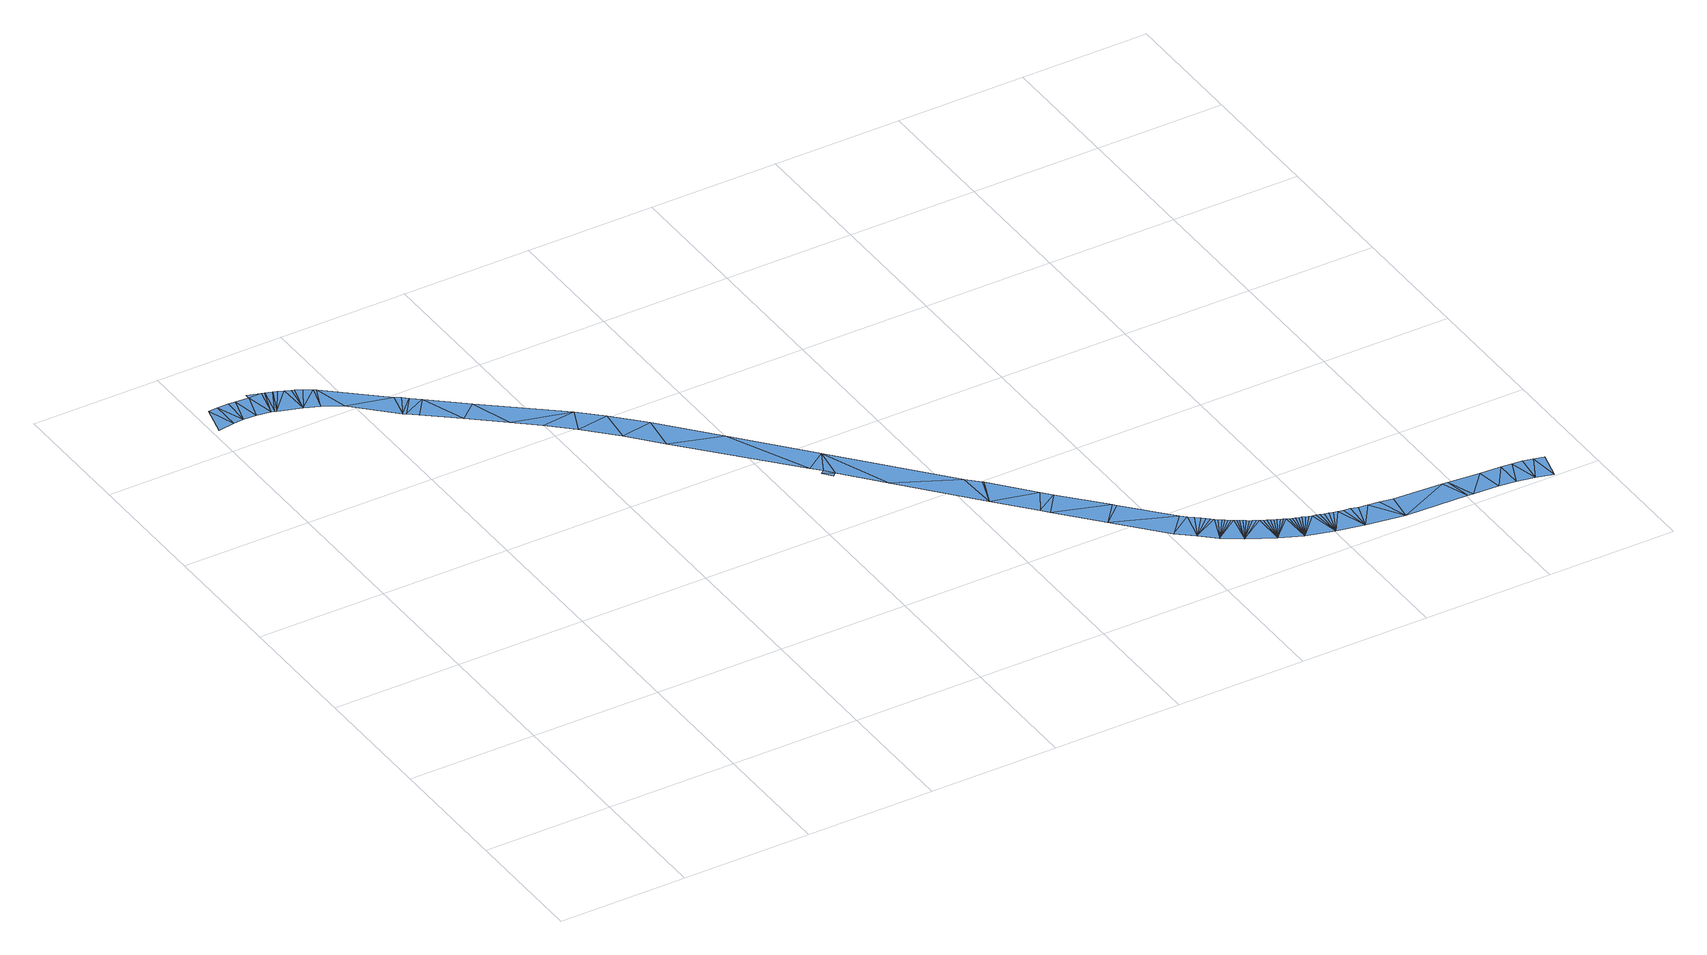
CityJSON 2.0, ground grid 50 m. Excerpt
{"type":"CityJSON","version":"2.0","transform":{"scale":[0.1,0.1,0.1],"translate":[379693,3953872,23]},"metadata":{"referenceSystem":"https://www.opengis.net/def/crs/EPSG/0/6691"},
"CityObjects":{
"waterbody1":{"type":"WaterBody","attributes":{"name":"妙正寺川","class":"1030"},"geometry":[{"type":"MultiSurface","lod":"1","boundaries":[[[0,1,2]],[[1,3,2]],[[1,4,3]],[[4,5,3]],[[4,6,5]],[[4,7,6]],[[7,8,6]],[[7,9,8]],[[9,10,8]],[[10,11,8]],[[12,13,14]],[[9,13,15]],[[9,15,10]],[[13,12,15]],[[14,16,12]],[[17,14,18]],[[14,17,16]],[[18,19,17]],[[20,21,18]],[[18,21,19]],[[22,18,23]],[[18,22,20]],[[24,23,25]],[[23,24,22]],[[26,24,25]],[[25,27,26]],[[28,27,29]],[[30,26,27]],[[28,30,27]],[[31,29,32]],[[31,28,29]],[[31,32,33]],[[34,31,33]],[[34,33,35]],[[36,34,35]],[[36,35,37]],[[36,37,38]],[[39,36,38]],[[39,38,40]],[[41,39,40]],[[41,40,42]],[[43,41,42]],[[43,42,44]],[[45,43,44]],[[46,47,48]],[[48,49,46]],[[45,44,47]],[[45,47,46]],[[45,46,50]],[[51,45,50]],[[50,52,51]],[[53,51,52]],[[54,53,52]],[[55,54,52]],[[55,52,56]],[[57,56,58]],[[57,55,56]],[[59,57,58]],[[59,58,60]],[[61,59,60]],[[62,61,60]],[[62,60,63]],[[64,63,65]],[[64,62,63]],[[66,64,65]],[[67,66,65]],[[68,67,65]],[[69,65,70]],[[71,68,65]],[[69,71,65]],[[72,69,70]],[[73,72,70]],[[74,70,75]],[[70,76,73]],[[70,77,76]],[[70,78,77]],[[70,74,78]],[[79,80,75]],[[75,81,74]],[[75,80,81]],[[82,83,75]],[[75,84,79]],[[75,85,84]],[[86,75,87]],[[75,83,85]],[[75,86,82]],[[87,88,86]],[[87,89,88]],[[87,90,89]],[[87,91,90]],[[87,92,91]],[[87,93,92]],[[87,94,93]],[[87,95,96]],[[87,96,94]],[[95,97,96]],[[95,98,97]],[[95,99,98]],[[95,100,99]],[[95,101,100]],[[95,102,101]],[[95,103,102]],[[95,104,103]],[[95,105,104]],[[105,106,104]],[[105,107,106]],[[105,108,107]],[[105,109,108]],[[105,110,109]],[[105,111,110]],[[105,112,111]],[[112,113,111]],[[112,114,113]],[[112,115,114]],[[112,116,115]],[[112,117,116]],[[117,118,116]],[[117,119,118]],[[117,120,119]],[[117,121,120]],[[121,122,120]],[[121,123,122]],[[123,124,122]],[[123,125,124]],[[125,126,124]],[[125,127,126]],[[127,128,126]],[[127,129,128]],[[129,130,128]],[[129,131,130]],[[129,132,131]],[[132,133,131]]]}]}
},
"vertices":[
[10,2605,33],[75,2614,33],[39,2722,33],[75,2724,33],[114,2617,33],[119,2724,33],[147,2722,33],[166,2616,33],[198,2718,33],[220,2605,33],[249,2719,33],[199,2735,33],[289,2706,33],[233,2601,33],[238,2599,33],[261,2715,33],[303,2700,33],[326,2691,33],[328,2569,33],[347,2681,33],[382,2662,33],[359,2675,33],[413,2643,34],[384,2544,34],[423,2637,34],[454,2502,35],[628,2460,34],[603,2359,34],[670,2426,34],[613,2352,34],[649,2444,34],[705,2397,34],[648,2324,34],[769,2226,34],[837,2284,34],[893,2124,33],[1113,2061,33],[982,2048,33],[1072,1965,33],[1198,1983,32],[1184,1853,32],[1306,1871,32],[1288,1734,32],[1486,1668,31],[1635,1351,30],[1716,1409,30],[1696,1283,30],[1669,1318,30],[1655,1304,30],[1683,1271,30],[1823,1137,28],[2059,1024,26],[2065,865,25],[2105,977,26],[2109,973,26],[2243,823,24],[2188,728,24],[2277,784,24],[2211,702,24],[2421,632,22],[2351,548,22],[2432,620,22],[2584,456,20],[2512,374,20],[2605,437,20],[2574,320,20],[2624,421,20],[2640,407,20],[2654,395,20],[2677,376,19],[2635,270,19],[2667,385,20],[2687,368,19],[2697,361,19],[2731,337,19],[2707,222,19],[2706,355,19],[2714,348,19],[2723,342,19],[2758,320,19],[2749,326,19],[2740,331,19],[2798,297,18],[2788,303,18],[2767,314,19],[2777,308,18],[2809,291,18],[2807,168,18],[2820,285,18],[2830,280,18],[2841,274,18],[2852,269,18],[2862,264,18],[2872,260,18],[2882,255,18],[2895,132,17],[2892,251,17],[2902,247,17],[2912,244,17],[2922,240,17],[2933,236,17],[2944,233,17],[2955,229,17],[2967,225,17],[2979,222,17],[3001,102,16],[2992,218,17],[3006,215,16],[3021,211,16],[3036,207,16],[3052,203,16],[3069,199,16],[3107,79,16],[3089,195,16],[3114,191,16],[3143,185,15],[3178,180,15],[3257,58,14],[3221,173,15],[3272,166,14],[3465,155,13],[3504,51,13],[3485,153,13],[3525,50,12],[3609,145,12],[3625,45,12],[3692,139,11],[3693,38,11],[3733,136,11],[3761,25,10],[3774,132,11],[3814,124,10],[3828,8,10],[3854,114,10]
]}
